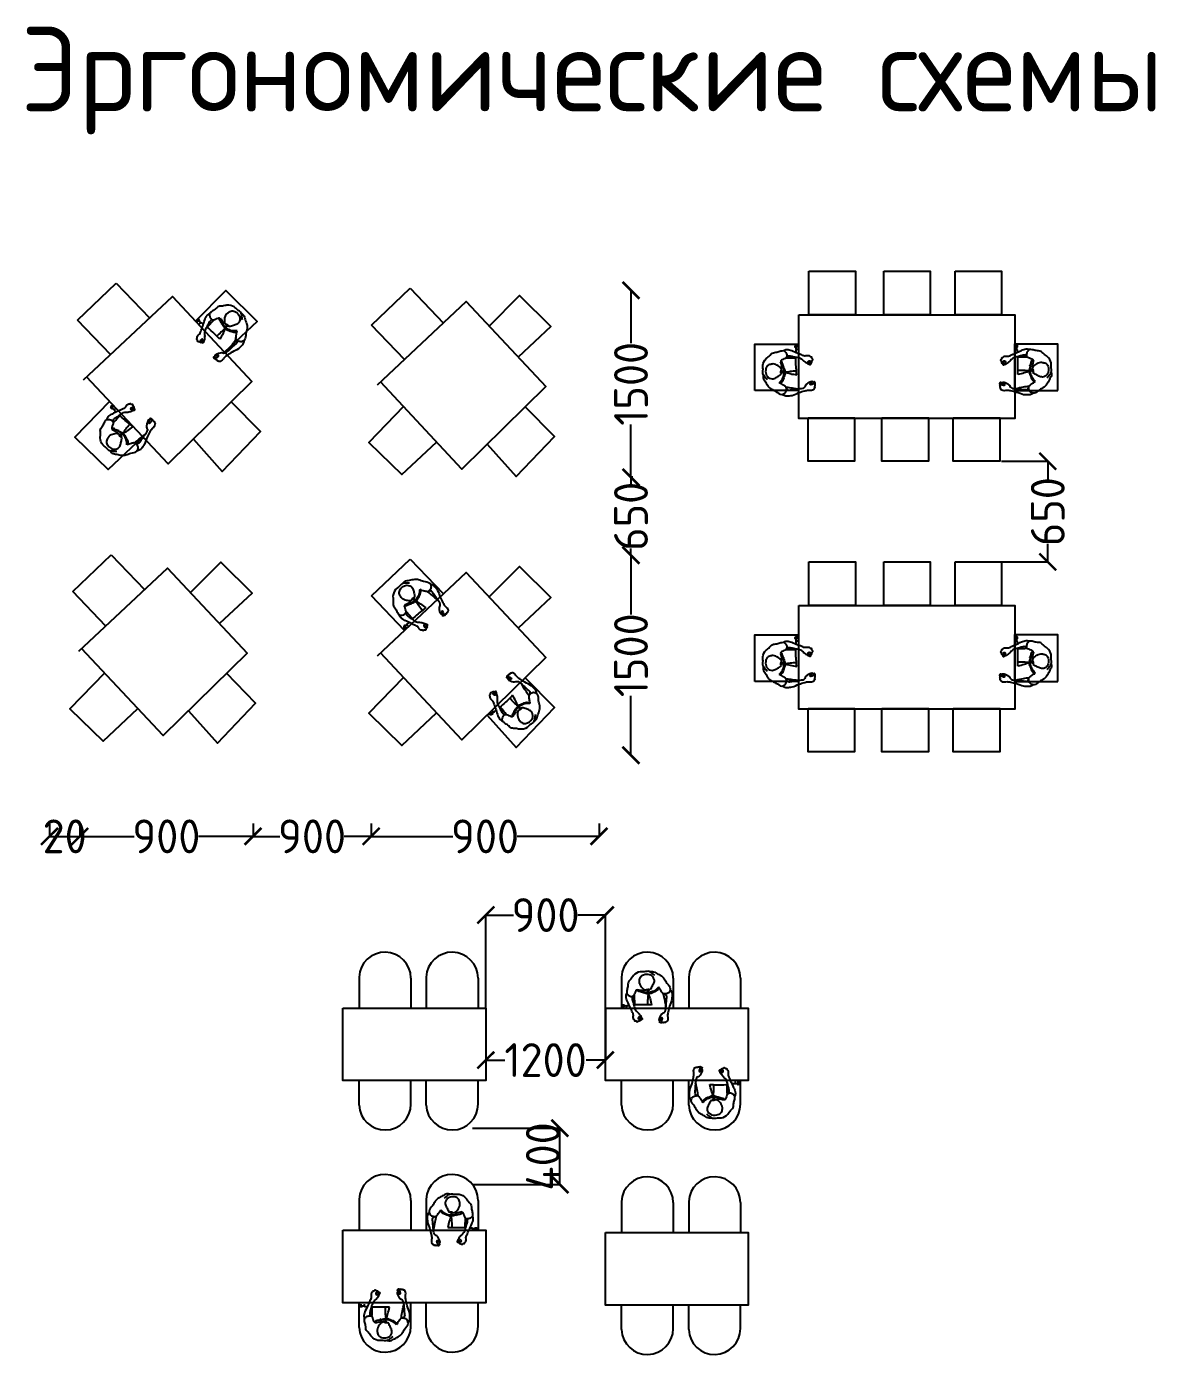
# Model space of a CAD drawing. Header units: millimetres. Extents: x 1 to 862718, y -200795 to 126771.
# Drawn here: x 618721 to 638733, y -186717 to -163167 of the extents above; entities that cross this region are included whole.
import ezdxf

# ---------------------------------------------------------------- set-up
doc = ezdxf.new("R2010")
doc.units = ezdxf.units.MM
doc.header["$MEASUREMENT"] = 0
doc.layers.add('freecads.com', color=7, linetype='Continuous')
doc.styles.get("Standard").update_dxf_attribs({"font": 'GOST Common.ttf'})
doc.dimstyles.new('GOST', dxfattribs={"dimtxt": 600, "dimasz": 300, "dimexe": 0.18, "dimexo": 0.0625, "dimgap": 0.09, "dimtad": 0, "dimdec": 0, "dimzin": 0, "dimdsep": 46, "dimtxsty": 'Standard', "dimblk": 'ARCHTICK', "dimcen": 0.09, "dimadec": 0, "dimazin": 0, "dimtfac": 1, "dimtdec": 0, "dimtofl": 0, "dimtmove": 0, "dimatfit": 3, "dimldrblk": 'ARCHTICK', "dimfxl": 1, "dimtolj": 1, "dimtzin": 0, "dimarcsym": 0})

# ---------------------------------------------------------------- blocks, each defined once
blk = doc.blocks.new('_ArchTick')
at = {"color": 0, "linetype": 'ByBlock', "const_width": 0.15}
blk.add_lwpolyline([(-0.5, -0.5), (0.5, 0.5)], dxfattribs=at)
blk = doc.blocks.new('*D141')
at = {"color": 0, "lineweight": -2, "transparency": 16777216}
for p, q in [((626629, -182705), (628175, -182705)), ((628175, -183706), (628175, -182705)), ((626629, -183706), (628175, -183706))]:
    blk.add_line(p, q, dxfattribs=at)
at = {"layer": 'Defpoints', "color": 0, "transparency": 16777216}
for p in [(626629, -182705), (628175, -182705), (626629, -183706)]:
    blk.add_point(p, dxfattribs=at)
at = {"color": 0, "lineweight": -2, "transparency": 16777216, "xscale": 300, "yscale": 300, "zscale": 300}
for p, rotation in [((628175, -182705), 90), ((628175, -183706), 270)]:
    blk.add_blockref('_ArchTick', p, dxfattribs=dict(at, rotation=rotation))
at = {"color": 0, "transparency": 16777216, "insert": (627874, -183206), "char_height": 600, "attachment_point": 5, "rotation": 90}
blk.add_mtext('\\A1;{\\fGOST Common|b0|i0|c238|p34;400}', dxfattribs=at)
blk = doc.blocks.new('*D142')
at = {"color": 0, "lineweight": -2, "transparency": 16777216}
for p, q in [((626862, -180574.0625), (626862, -181496.68)), ((628981.5, -180574.0625), (628981.5, -181496.68)), ((626862, -181496.5), (627201.66, -181496.5)), ((628981.5, -181496.5), (628641.84, -181496.5))]:
    blk.add_line(p, q, dxfattribs=at)
at = {"layer": 'Defpoints', "color": 0, "transparency": 16777216}
for p in [(626862, -180574), (628981.5, -180574), (628981.5, -181496.5)]:
    blk.add_point(p, dxfattribs=at)
at = {"color": 0, "lineweight": -2, "transparency": 16777216, "xscale": 300, "yscale": 300, "zscale": 300, "rotation": 180}
blk.add_blockref('_ArchTick', (626862, -181496.5), dxfattribs=at)
at = {"color": 0, "lineweight": -2, "transparency": 16777216, "xscale": 300, "yscale": 300, "zscale": 300}
blk.add_blockref('_ArchTick', (628981.5, -181496.5), dxfattribs=at)
at = {"color": 0, "transparency": 16777216, "insert": (627921.75, -181496.5), "char_height": 600, "attachment_point": 5}
blk.add_mtext('\\A1;{\\fGOST Common|b0|i0|c238|p34;1200}', dxfattribs=at)
blk = doc.blocks.new('*D143')
at = {"color": 0, "lineweight": -2, "transparency": 16777216}
for p, q in [((626862, -180573.9375), (626862, -178924.32)), ((626862, -178924.5), (627351.66, -178924.5)), ((628981.5, -178924.5), (628491.84, -178924.5)), ((628981.5, -180573.9375), (628981.5, -178924.32))]:
    blk.add_line(p, q, dxfattribs=at)
at = {"layer": 'Defpoints', "color": 0, "transparency": 16777216}
for p in [(628981.5, -178924.5), (626862, -180574), (628981.5, -180574)]:
    blk.add_point(p, dxfattribs=at)
at = {"color": 0, "lineweight": -2, "transparency": 16777216, "xscale": 300, "yscale": 300, "zscale": 300, "rotation": 180}
blk.add_blockref('_ArchTick', (626862, -178924.5), dxfattribs=at)
at = {"color": 0, "lineweight": -2, "transparency": 16777216, "xscale": 300, "yscale": 300, "zscale": 300}
blk.add_blockref('_ArchTick', (628981.5, -178924.5), dxfattribs=at)
at = {"color": 0, "transparency": 16777216, "insert": (627921.75, -178924.5), "char_height": 600, "attachment_point": 5}
blk.add_mtext('\\A1;{\\fGOST Common|b0|i0|c238|p34;900}', dxfattribs=at)
blk = doc.blocks.new('*D144')
at = {"color": 0, "lineweight": -2, "transparency": 16777216}
for p, q in [((636004.0625, -170877), (636824.68, -170877)), ((636824.5, -170877), (636824.5, -171199.16)), ((636824.5, -172661.5), (636824.5, -172339.34)), ((636004.0625, -172661.5), (636824.68, -172661.5))]:
    blk.add_line(p, q, dxfattribs=at)
at = {"layer": 'Defpoints', "color": 0, "transparency": 16777216}
for p in [(636004, -170877), (636824.5, -170877), (636004, -172661.5)]:
    blk.add_point(p, dxfattribs=at)
at = {"color": 0, "lineweight": -2, "transparency": 16777216, "xscale": 300, "yscale": 300, "zscale": 300}
for p, rotation in [((636824.5, -170877), 90), ((636824.5, -172661.5), 270)]:
    blk.add_blockref('_ArchTick', p, dxfattribs=dict(at, rotation=rotation))
at = {"color": 0, "transparency": 16777216, "insert": (636824.5, -171769.25), "char_height": 600, "attachment_point": 5, "rotation": 90}
blk.add_mtext('\\A1;{\\fGOST Common|b0|i0|c238|p34;650}', dxfattribs=at)
blk = doc.blocks.new('*D145')
at = {"color": 0, "lineweight": -2, "transparency": 16777216}
for p, q in [((619127.5, -177315.0625), (619127.5, -177529.18)), ((619664, -177315.0625), (619664, -177529.18)), ((619127.5, -177529), (619664, -177529))]:
    blk.add_line(p, q, dxfattribs=at)
at = {"layer": 'Defpoints', "color": 0, "transparency": 16777216}
for p in [(619127.5, -177315), (619664, -177315), (619664, -177529)]:
    blk.add_point(p, dxfattribs=at)
at = {"color": 0, "lineweight": -2, "transparency": 16777216, "xscale": 300, "yscale": 300, "zscale": 300, "rotation": 180}
blk.add_blockref('_ArchTick', (619127.5, -177529), dxfattribs=at)
at = {"color": 0, "lineweight": -2, "transparency": 16777216, "xscale": 300, "yscale": 300, "zscale": 300}
blk.add_blockref('_ArchTick', (619664, -177529), dxfattribs=at)
at = {"color": 0, "transparency": 16777216, "insert": (619395.75, -177529), "char_height": 600, "attachment_point": 5}
blk.add_mtext('\\A1;{\\fGOST Common|b0|i0|c238|p34;20}', dxfattribs=at)
blk = doc.blocks.new('*D146')
at = {"color": 0, "lineweight": -2, "transparency": 16777216}
for p, q in [((619664, -177315.0625), (619664, -177529.18)), ((622735.5, -177303.5625), (622735.5, -177529.18)), ((619664, -177529), (620629.66, -177529)), ((622735.5, -177529), (621769.84, -177529))]:
    blk.add_line(p, q, dxfattribs=at)
at = {"layer": 'Defpoints', "color": 0, "transparency": 16777216}
for p in [(619664, -177315), (622735.5, -177303.5), (622735.5, -177529)]:
    blk.add_point(p, dxfattribs=at)
at = {"color": 0, "lineweight": -2, "transparency": 16777216, "xscale": 300, "yscale": 300, "zscale": 300, "rotation": 180}
blk.add_blockref('_ArchTick', (619664, -177529), dxfattribs=at)
at = {"color": 0, "lineweight": -2, "transparency": 16777216, "xscale": 300, "yscale": 300, "zscale": 300}
blk.add_blockref('_ArchTick', (622735.5, -177529), dxfattribs=at)
at = {"color": 0, "transparency": 16777216, "insert": (621199.75, -177529), "char_height": 600, "attachment_point": 5}
blk.add_mtext('\\A1;{\\fGOST Common|b0|i0|c238|p34;900}', dxfattribs=at)
blk = doc.blocks.new('*D147')
at = {"color": 0, "lineweight": -2, "transparency": 16777216}
for p, q in [((622735.5, -177303.5625), (622735.5, -177529.18)), ((624829, -177303.5625), (624829, -177529.18)), ((622735.5, -177529), (623212.16, -177529)), ((624829, -177529), (624352.34, -177529))]:
    blk.add_line(p, q, dxfattribs=at)
at = {"layer": 'Defpoints', "color": 0, "transparency": 16777216}
for p in [(622735.5, -177303.5), (624829, -177303.5), (624829, -177529)]:
    blk.add_point(p, dxfattribs=at)
at = {"color": 0, "lineweight": -2, "transparency": 16777216, "xscale": 300, "yscale": 300, "zscale": 300, "rotation": 180}
blk.add_blockref('_ArchTick', (622735.5, -177529), dxfattribs=at)
at = {"color": 0, "lineweight": -2, "transparency": 16777216, "xscale": 300, "yscale": 300, "zscale": 300}
blk.add_blockref('_ArchTick', (624829, -177529), dxfattribs=at)
at = {"color": 0, "transparency": 16777216, "insert": (623782.25, -177529), "char_height": 600, "attachment_point": 5}
blk.add_mtext('\\A1;{\\fGOST Common|b0|i0|c238|p34;900}', dxfattribs=at)
blk = doc.blocks.new('*D148')
at = {"color": 0, "lineweight": -2, "transparency": 16777216}
for p, q in [((624829, -177303.5625), (624829, -177529.18)), ((628870, -177303.5625), (628870, -177529.18)), ((624829, -177529), (626279.41, -177529)), ((628870, -177529), (627419.59, -177529))]:
    blk.add_line(p, q, dxfattribs=at)
at = {"layer": 'Defpoints', "color": 0, "transparency": 16777216}
for p in [(624829, -177303.5), (628870, -177303.5), (628870, -177529)]:
    blk.add_point(p, dxfattribs=at)
at = {"color": 0, "lineweight": -2, "transparency": 16777216, "xscale": 300, "yscale": 300, "zscale": 300, "rotation": 180}
blk.add_blockref('_ArchTick', (624829, -177529), dxfattribs=at)
at = {"color": 0, "lineweight": -2, "transparency": 16777216, "xscale": 300, "yscale": 300, "zscale": 300}
blk.add_blockref('_ArchTick', (628870, -177529), dxfattribs=at)
at = {"color": 0, "transparency": 16777216, "insert": (626849.5, -177529), "char_height": 600, "attachment_point": 5}
blk.add_mtext('\\A1;{\\fGOST Common|b0|i0|c238|p34;900}', dxfattribs=at)
blk = doc.blocks.new('*D149')
at = {"color": 0, "lineweight": -2, "transparency": 16777216}
for p, q in [((629426.0625, -172543), (629436.18, -172543)), ((629436, -172543), (629436, -173596.41)), ((629436, -176090), (629436, -175036.59)), ((629426.0625, -176090), (629436.18, -176090))]:
    blk.add_line(p, q, dxfattribs=at)
at = {"layer": 'Defpoints', "color": 0, "transparency": 16777216}
for p in [(629426, -172543), (629436, -172543), (629426, -176090)]:
    blk.add_point(p, dxfattribs=at)
at = {"color": 0, "lineweight": -2, "transparency": 16777216, "xscale": 300, "yscale": 300, "zscale": 300}
for p, rotation in [((629436, -172543), 90), ((629436, -176090), 270)]:
    blk.add_blockref('_ArchTick', p, dxfattribs=dict(at, rotation=rotation))
at = {"color": 0, "transparency": 16777216, "insert": (629436, -174316.5), "char_height": 600, "attachment_point": 5, "rotation": 90}
blk.add_mtext('\\A1;{\\fGOST Common|b0|i0|c238|p34;1500}', dxfattribs=at)
blk = doc.blocks.new('*D150')
at = {"color": 0, "lineweight": -2, "transparency": 16777216}
for p, q in [((629471.4375, -171161.5), (629435.82, -171161.5)), ((629436, -171161.5), (629436, -171282.16)), ((629426.0625, -172543), (629436.18, -172543)), ((629436, -172543), (629436, -172422.34))]:
    blk.add_line(p, q, dxfattribs=at)
at = {"layer": 'Defpoints', "color": 0, "transparency": 16777216}
for p in [(629436, -171161.5), (629471.5, -171161.5), (629426, -172543)]:
    blk.add_point(p, dxfattribs=at)
at = {"color": 0, "lineweight": -2, "transparency": 16777216, "xscale": 300, "yscale": 300, "zscale": 300}
for p, rotation in [((629436, -171161.5), 90), ((629436, -172543), 270)]:
    blk.add_blockref('_ArchTick', p, dxfattribs=dict(at, rotation=rotation))
at = {"color": 0, "transparency": 16777216, "insert": (629436, -171852.25), "char_height": 600, "attachment_point": 5, "rotation": 90}
blk.add_mtext('\\A1;{\\fGOST Common|b0|i0|c238|p34;650}', dxfattribs=at)
blk = doc.blocks.new('*D151')
at = {"color": 0, "lineweight": -2, "transparency": 16777216}
for p, q in [((629423.5625, -167844), (629436.18, -167844)), ((629436, -167844), (629436, -168782.66)), ((629436, -171161.5), (629436, -170222.84)), ((629471.4375, -171161.5), (629435.82, -171161.5))]:
    blk.add_line(p, q, dxfattribs=at)
at = {"layer": 'Defpoints', "color": 0, "transparency": 16777216}
for p in [(629423.5, -167844), (629436, -167844), (629471.5, -171161.5)]:
    blk.add_point(p, dxfattribs=at)
at = {"color": 0, "lineweight": -2, "transparency": 16777216, "xscale": 300, "yscale": 300, "zscale": 300}
for p, rotation in [((629436, -167844), 90), ((629436, -171161.5), 270)]:
    blk.add_blockref('_ArchTick', p, dxfattribs=dict(at, rotation=rotation))
at = {"color": 0, "transparency": 16777216, "insert": (629436, -169502.75), "char_height": 600, "attachment_point": 5, "rotation": 90}
blk.add_mtext('\\A1;{\\fGOST Common|b0|i0|c238|p34;1500}', dxfattribs=at)
blk = doc.blocks.new('people')
at = {"layer": 'freecads.com'}
for points in [[(629846, -180088), (629793, -180045), (629762, -180026), (629682, -180029), (629623, -180030), (629525, -180086), (629485, -180140), (629449, -180183), (629438, -180252), (629424, -180312), (629422, -180356)], [(629774, -180299), (629806, -180239), (629829, -180189), (629834, -180159), (629821, -180119), (629795, -180088), (629720, -180066), (629675, -180074), (629628, -180109), (629619, -180136), (629612, -180184), (629644, -180259), (629668, -180286), (629705, -180306), (629738, -180294), (629774, -180299)], [(629762, -180026), (629809, -180025), (629873, -180055), (629943, -180093), (629985, -180134), (630026, -180203), (630076, -180284), (630066, -180326), (630052, -180344), (630002, -180362), (629971, -180362)], [(629422, -180356), (629437, -180373), (629473, -180395), (629498, -180400), (629530, -180386), (629546, -180352), (629562, -180316), (629571, -180302), (629585, -180303)], [(629672, -180346), (629642, -180335), (629613, -180326), (629593, -180321), (629585, -180315), (629585, -180303), (629585, -180295)], [(629585, -180295), (629627, -180305), (629672, -180311)], [(629672, -180311), (629674, -180340), (629672, -180346)], [(629901, -180261), (629858, -180302), (629793, -180333), (629759, -180340), (629728, -180339), (629703, -180339), (629674, -180340)], [(629674, -180340), (629711, -180352), (629770, -180356), (629808, -180341), (629846, -180326), (629879, -180308), (629908, -180273)], [(629755, -180294), (629747, -180311), (629738, -180319), (629728, -180311), (629723, -180300)], [(629971, -180362), (629938, -180320), (629901, -180261)], [(630076, -180298), (630100, -180345), (630102, -180401), (630099, -180442), (630064, -180546), (630043, -180635), (630035, -180690), (630040, -180734), (630030, -180770), (630018, -180783), (630009, -180785), (630003, -180791), (629985, -180789), (629970, -180796), (629951, -180792), (629942, -180798), (629913, -180782), (629924, -180784), (629940, -180780), (629950, -180761), (629956, -180745), (629953, -180721), (629937, -180731), (629926, -180755), (629915, -180759), (629913, -180734), (629933, -180688), (629957, -180655), (629985, -180639), (630010, -180562), (630019, -180449), (630025, -180393)], [(629510, -180398), (629505, -180418), (629514, -180476), (629529, -180529), (629553, -180602), (629597, -180649), (629635, -180701), (629649, -180727), (629655, -180742), (629649, -180748), (629634, -180743), (629620, -180716), (629608, -180710), (629596, -180730), (629602, -180748), (629618, -180750), (629626, -180747), (629632, -180753), (629620, -180766), (629602, -180771), (629590, -180778), (629580, -180784), (629562, -180770), (629545, -180769), (629539, -180753), (629529, -180744), (629523, -180731), (629520, -180702), (629521, -180666), (629510, -180640), (629476, -180563), (629434, -180475), (629413, -180402), (629415, -180378), (629422, -180356)], [(629796, -180529), (629745, -180528), (629648, -180526), (629529, -180529)], [(629533, -180382), (629536, -180442), (629539, -180528)], [(629745, -180358), (629737, -180438), (629735, -180528)], [(629745, -180358), (629772, -180431), (629796, -180529)], [(629971, -180362), (629987, -180448), (630010, -180556)], [(630025, -180393), (630005, -180375), (629988, -180362)], [(629637, -180745), (629630, -180750)]]:
    blk.add_spline(points, degree=3, dxfattribs=at)
for points, knots in [([(629393, -180544), (629390, -180540), (629383, -180530), (629356, -180530), (629351, -180555), (629349, -180570), (629348, -180574)], [0, 0, 0, 0, 14.272691, 34.507031, 64.386492, 76.904277, 76.904277, 76.904277, 76.904277]), ([(629420, -180547), (629412, -180545), (629398, -180541), (629374, -180549), (629372, -180565), (629372, -180574)], [0, 0, 0, 0, 23.491486, 42.695894, 67.902839, 67.902839, 67.902839, 67.902839]), ([(629417, -180574), (629417, -180559), (629418, -180534), (629445, -180540), (629456, -180538), (629464, -180537)], [289.881284, 289.881284, 289.881284, 289.881284, 328.13494, 340.191247, 364.043065, 364.043065, 364.043065, 364.043065])]:
    blk.add_open_spline(points, degree=3, knots=knots, dxfattribs=at)

msp = doc.modelspace()

# ---------------------------------------------------------------- linework, layer by layer
at = {"color": 18, "true_color": 0x000000}
for p, q in [((619626, -168372), (620309.9, -167717.4)), ((620309.9, -167717.4), (620901.2, -168335.1)), ((624835, -168461.5), (625518.9, -167806.9)), ((625518.9, -167806.9), (626110.2, -168424.6)), ((620210.1, -168982.3), (619626, -168372)), ((625419.1, -169071.8), (624835, -168461.5)), ((619539, -173188.5), (620222.9, -172533.9)), ((620222.9, -172533.9), (620814.2, -173151.6)), ((624835, -173266), (625518.9, -172611.4)), ((625518.9, -172611.4), (626110.2, -173229.1)), ((620123.1, -173798.8), (619539, -173188.5)), ((625419.1, -173876.3), (624835, -173266)), ((624615.5, -180024), (624615.5, -180574)), ((625533.5, -180043.5), (625533.5, -180574)), ((625806, -180024), (625806, -180574)), ((626724, -180043.5), (626724, -180574)), ((629268, -180024), (629268, -180574)), ((630186, -180043.5), (630186, -180574)), ((630458.5, -180024), (630458.5, -180574)), ((631376.5, -180043.5), (631376.5, -180574)), ((624615.5, -182296.5), (624615.5, -181859.5)), ((625533.5, -182277), (625533.5, -181859.5)), ((625806, -182296.5), (625806, -181859.5)), ((626724, -182277), (626724, -181859.5)), ((629268, -182296.5), (629268, -181859.5)), ((630186, -182277), (630186, -181859.5)), ((630458.5, -182296.5), (630458.5, -181859.5)), ((631376.5, -182277), (631376.5, -181859.5)), ((624615.5, -183966), (624615.5, -184516)), ((625533.5, -183985.5), (625533.5, -184516)), ((625806, -183966), (625806, -184516)), ((626724, -183985.5), (626724, -184516)), ((629268, -184005), (629268, -184555)), ((630186, -184024.5), (630186, -184555)), ((630458.5, -184005), (630458.5, -184555)), ((631376.5, -184024.5), (631376.5, -184555)), ((624615.5, -186238.5), (624615.5, -185801.5)), ((625533.5, -186219), (625533.5, -185801.5)), ((625806, -186238.5), (625806, -185801.5)), ((626724, -186219), (626724, -185801.5)), ((629268, -186277.5), (629268, -185840.5)), ((630186, -186258), (630186, -185840.5)), ((630458.5, -186277.5), (630458.5, -185840.5)), ((631376.5, -186258), (631376.5, -185840.5))]:
    msp.add_line(p, q, dxfattribs=at)
for points in [[(632591, -167507), (633415, -167507), (633415, -168278.5), (632591, -168278.5)], [(633918, -167507), (634742, -167507), (634742, -168278.5), (633918, -168278.5)], [(635180, -167507), (636004, -167507), (636004, -168278.5), (635180, -168278.5)], [(632414, -168278.5), (636243.5, -168278.5), (636243.5, -170118.5), (632414, -170118.5)], [(631632.8, -169621), (631632.8, -168797), (632404.2, -168797), (632404.2, -169621)], [(637005.2, -169621), (637005.2, -168797), (636233.8, -168797), (636233.8, -169621)], [(632576.5, -170105.5), (633400.5, -170105.5), (633400.5, -170877), (632576.5, -170877)], [(633885, -170105.5), (634709, -170105.5), (634709, -170877), (633885, -170877)], [(635149.5, -170105.5), (635973.5, -170105.5), (635973.5, -170877), (635149.5, -170877)], [(632591, -172661.5), (633415, -172661.5), (633415, -173433), (632591, -173433)], [(633918, -172661.5), (634742, -172661.5), (634742, -173433), (633918, -173433)], [(635180, -172661.5), (636004, -172661.5), (636004, -173433), (635180, -173433)], [(632414, -173433), (636243.5, -173433), (636243.5, -175273), (632414, -175273)], [(631632.8, -174780), (631632.8, -173956), (632404.2, -173956), (632404.2, -174780)], [(637005.2, -174780), (637005.2, -173956), (636233.8, -173956), (636233.8, -174780)], [(632576.5, -175260), (633400.5, -175260), (633400.5, -176031.5), (632576.5, -176031.5)], [(633885, -175260), (634709, -175260), (634709, -176031.5), (633885, -176031.5)], [(635149.5, -175260), (635973.5, -175260), (635973.5, -176031.5), (635149.5, -176031.5)], [(624329, -180574), (626862, -180574), (626862, -181859.5), (624329, -181859.5)], [(628981.5, -180574), (631514.5, -180574), (631514.5, -181859.5), (628981.5, -181859.5)], [(624329, -184516), (626862, -184516), (626862, -185801.5), (624329, -185801.5)], [(628981.5, -184555), (631514.5, -184555), (631514.5, -185840.5), (628981.5, -185840.5)]]:
    msp.add_lwpolyline(points, close=True, dxfattribs=at)
for points in [[(621712.9, -168389.4), (622251, -167848), (622806, -168399.6), (622228.7, -168940.2)], [(619731.5, -169430.5), (621306.5, -167955.5), (622716, -169460.6), (621230, -170925), (619784.2, -169381.2)], [(624940.5, -169520), (626515.5, -168045), (627925, -169550.1), (626439, -171014.5), (624993.2, -169470.7)], [(626921.9, -168478.9), (627460, -167937.5), (628015, -168489.1), (627437.7, -169029.7)], [(620192.1, -169816.8), (619577, -170451.5), (620165.7, -171022), (620781.1, -170445.6)], [(621677.9, -170483.6), (622190.5, -171059), (622869, -170347.5), (622350.2, -169821.1)], [(625401.1, -169906.3), (624786, -170541), (625374.7, -171111.5), (625990.1, -170535.1)], [(626886.9, -170573.1), (627399.5, -171148.5), (628078, -170437), (627559.2, -169910.6)], [(619644.5, -174247), (621219.5, -172772), (622629, -174277.1), (621143, -175741.5), (619697.2, -174197.7)], [(621625.9, -173205.9), (622164, -172664.5), (622719, -173216.1), (622141.7, -173756.7)], [(624940.5, -174324.5), (626515.5, -172849.5), (627925, -174354.6), (626439, -175819), (624993.2, -174275.2)], [(626921.9, -173283.4), (627460, -172742), (628015, -173293.6), (627437.7, -173834.2)], [(620105.1, -174633.3), (619490, -175268), (620078.7, -175838.5), (620694.1, -175262.1)], [(621590.9, -175300.1), (622103.5, -175875.5), (622782, -175164), (622263.2, -174637.6)], [(625401.1, -174710.8), (624786, -175345.5), (625374.7, -175916), (625990.1, -175339.6)], [(626886.9, -175377.6), (627399.5, -175953), (628078, -175241.5), (627559.2, -174715.1)]]:
    msp.add_lwpolyline(points, dxfattribs=at)
for centre, start, end in [((625074.3, -180043.5), 0, 177.56623), ((626264.8, -180043.5), 0, 177.56623), ((629726.8, -180043.5), 0, 177.56623), ((630917.3, -180043.5), 0, 177.56623), ((625074.3, -182277), 182.43377, 0), ((626264.8, -182277), 182.43377, 0), ((629726.8, -182277), 182.43377, 0), ((630917.3, -182277), 182.43377, 0), ((625074.3, -183985.5), 0, 177.56623), ((626264.8, -183985.5), 0, 177.56623), ((629726.8, -184024.5), 0, 177.56623), ((630917.3, -184024.5), 0, 177.56623), ((625074.3, -186219), 182.43377, 0), ((626264.8, -186219), 182.43377, 0), ((629726.8, -186258), 182.43377, 0), ((630917.3, -186258), 182.43377, 0)]:
    msp.add_arc(centre, 459.2, start, end, dxfattribs=at)

# ---------------------------------------------------------------- block references
at = {"color": 18, "true_color": 0x000000, "zscale": 1.181842866430625}
for p, xscale, yscale, rotation in [((226398.6, 496810.3), 1.181842866430625, 1.181842866430625, 316.732393098481), ((374838.1, 560867.3), -1.181842866430625, 1.181842866430625, 93.43232300868519), ((850384.1, 574771.4), 1.181842866430625, 1.181842866430625, 269.9434354621051), ((-87929.2, 142001.6), -1.181842866430625, 1.181842866430625, 140.2212806450612), ((-82738.7, -485739.8), 1.181842866430625, 1.181842866430625, 39.77871935493884), ((374838.1, 555695.8), -1.181842866430625, 1.181842866430625, 93.43232300868519), ((850384.1, 569599.9), 1.181842866430625, 1.181842866430625, 269.9434354621051), ((231589.1, -840548.5), -1.181842866430625, 1.181842866430624, 223.2676069015189), ((1375154.3, -395287.8), 1.181842866430625, 1.181842866430625, 180), ((-119165.9, -399234.5), -1.181842866430625, 1.181842866430625, 180)]:
    msp.add_blockref('people', p, dxfattribs=dict(at, xscale=xscale, yscale=yscale, rotation=rotation))
at = {"color": 18, "true_color": 0x000000, "yscale": 1.181842866430625, "zscale": 1.181842866430625}
for p, xscale in [((-114517.9, 32836.7), 1.181842866430625), ((1370506.3, 28890), -1.181842866430625)]:
    msp.add_blockref('people', p, dxfattribs=dict(at, xscale=xscale))

# ---------------------------------------------------------------- texts
at = {"insert": (618618.5, -163172), "char_height": 1500, "attachment_point": 1}
msp.add_mtext_dynamic_manual_height_columns('Эргономические схемы', width=20645, gutter_width=1, heights=[0], dxfattribs=at)

# ---------------------------------------------------------------- dimensions: what is measured, and where the dimension line sits
at = {"color": 18, "true_color": 0x000000}
for base, p1, p2, text, picture, middle in [((629436, -167844), (629471.5, -171161.5), (629423.5, -167844), '{\\fGOST Common|b0|i0|c238|p34;1500}', '*D151', (629436, -169502.8)), ((629436, -171161.5), (629426, -172543), (629471.5, -171161.5), '{\\fGOST Common|b0|i0|c238|p34;650}', '*D150', (629436, -171852.3))]:
    dim = msp.add_linear_dim(base=base, p1=p1, p2=p2, angle=90, text=text, dimstyle='GOST', override={"dimtmove": 1}, dxfattribs=at)
    dim.commit()
    dim.dimension.update_dxf_attribs({"geometry": picture, "text_midpoint": middle})
for base, p1, p2, text, picture, middle in [((636824.5, -170877), (636004, -172661.5), (636004, -170877), '{\\fGOST Common|b0|i0|c238|p34;650}', '*D144', (636824.5, -171769.3)), ((629436, -172543), (629426, -176090), (629426, -172543), '{\\fGOST Common|b0|i0|c238|p34;1500}', '*D149', (629436, -174316.5))]:
    dim = msp.add_linear_dim(base=base, p1=p1, p2=p2, angle=90, text=text, dimstyle='GOST', dxfattribs=at)
    dim.commit()
    dim.dimension.update_dxf_attribs({"geometry": picture, "text_midpoint": middle})
dim = msp.add_linear_dim(base=(619664, -177529), p1=(619127.5, -177315), p2=(619664, -177315), text='{\\fGOST Common|b0|i0|c238|p34;20}', dimstyle='GOST', dxfattribs=at)
dim.commit()
dim.dimension.update_dxf_attribs({"geometry": '*D145', "text_midpoint": (619395.8, -177529), "dimtype": 160})
for base, p1, p2, picture, middle in [((622735.5, -177529), (619664, -177315), (622735.5, -177303.5), '*D146', (621199.8, -177529)), ((624829, -177529), (622735.5, -177303.5), (624829, -177303.5), '*D147', (623782.2, -177529)), ((628870, -177529), (624829, -177303.5), (628870, -177303.5), '*D148', (626849.5, -177529))]:
    dim = msp.add_linear_dim(base=base, p1=p1, p2=p2, text='{\\fGOST Common|b0|i0|c238|p34;900}', dimstyle='GOST', override={"dimtmove": 1}, dxfattribs=at)
    dim.commit()
    dim.dimension.update_dxf_attribs({"geometry": picture, "text_midpoint": middle})
for base, text, picture, middle in [((628981.5, -178924.5), '{\\fGOST Common|b0|i0|c238|p34;900}', '*D143', (627921.8, -178924.5)), ((628981.5, -181496.5), '{\\fGOST Common|b0|i0|c238|p34;1200}', '*D142', (627921.8, -181496.5))]:
    dim = msp.add_linear_dim(base=base, p1=(626862, -180574), p2=(628981.5, -180574), text=text, dimstyle='GOST', dxfattribs=at)
    dim.commit()
    dim.dimension.update_dxf_attribs({"geometry": picture, "text_midpoint": middle})
dim = msp.add_linear_dim(base=(628174.5, -182705), p1=(626629.3, -183706.2), p2=(626629.3, -182705), angle=90, text='{\\fGOST Common|b0|i0|c238|p34;400}', dimstyle='GOST', override={"dimtad": 3}, dxfattribs=at)
dim.commit()
dim.dimension.update_dxf_attribs({"geometry": '*D141', "text_midpoint": (628174.5, -183205.6), "dimtype": 160})

doc.saveas('drawing.dxf')
